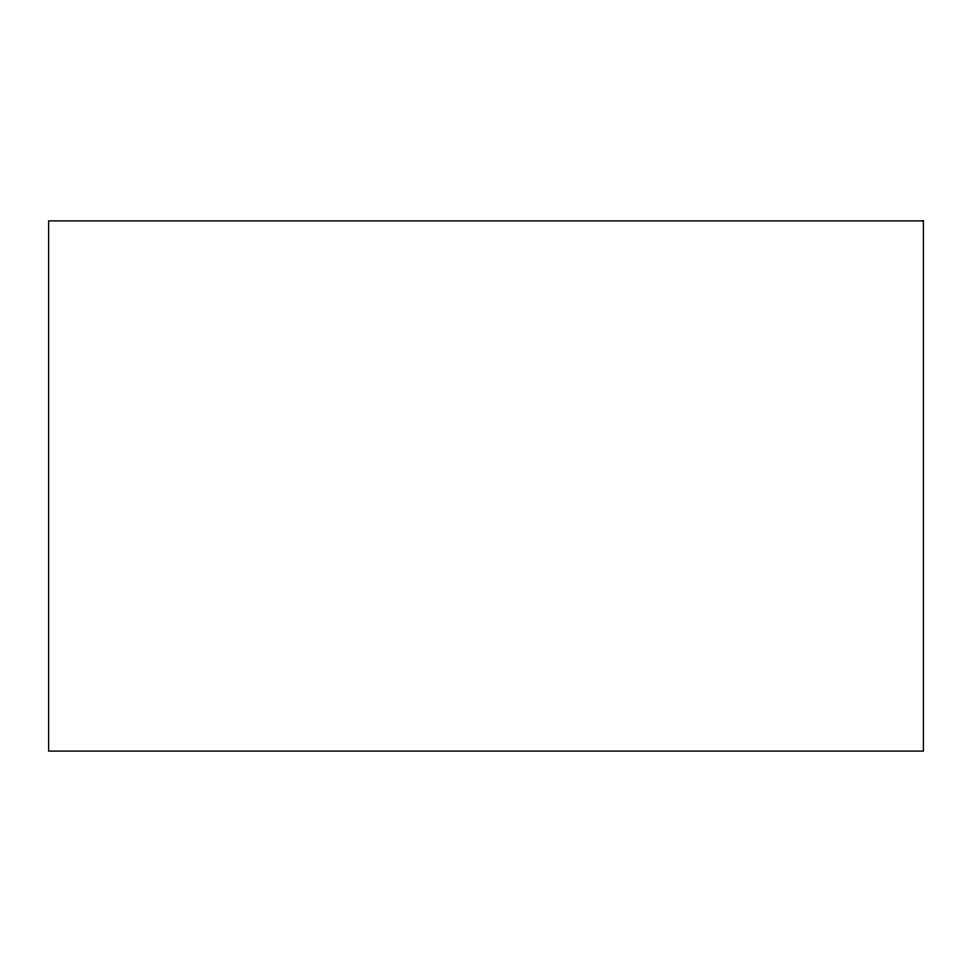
<?xml version="1.0" encoding="UTF-8"?>
<svg xmlns="http://www.w3.org/2000/svg" width="972" height="972" viewBox="0 0 972 972"><rect width="100%" height="100%" fill="white"/><g stroke="black" fill="none" stroke-linecap="round" stroke-linejoin="round"><path stroke-width="1.46" d="M923.4 220.911L48.6 220.911L48.6 751.089L923.4 751.089L923.4 220.911"/></g></svg>
